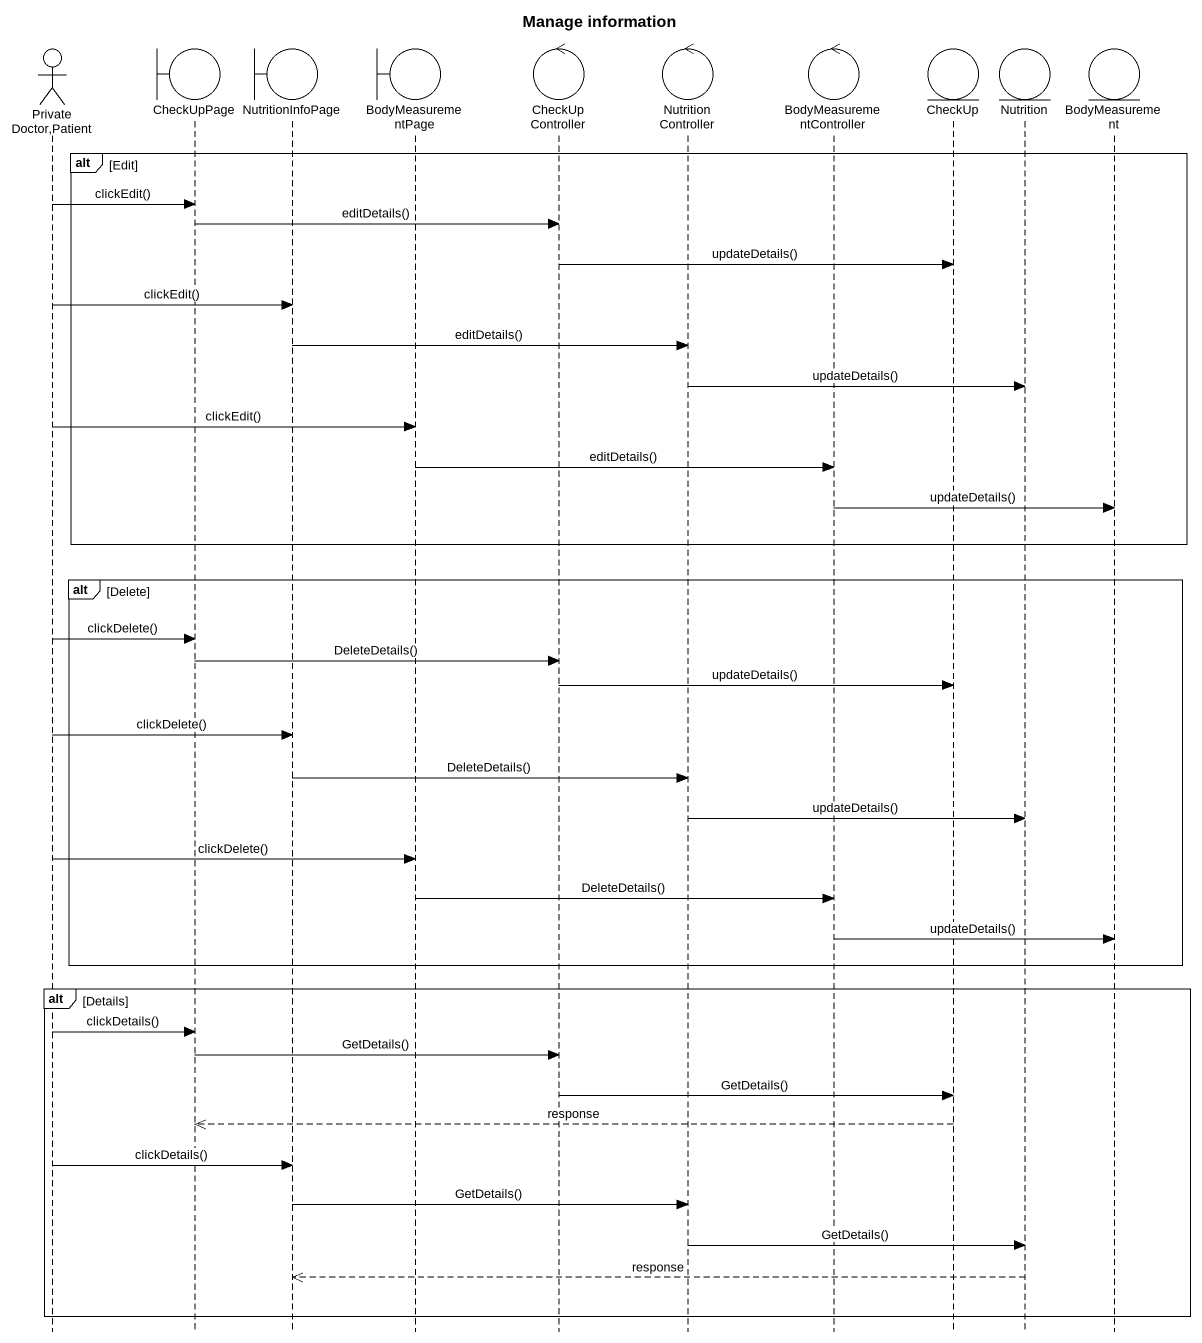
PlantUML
@startuml
title Manage information
hide footbox
actor "Private Doctor,Patient" as Private_Doctor_Patient
boundary CheckUpPage
boundary NutritionInfoPage
boundary BodyMeasurementPage
control CheckUpController
control NutritionController
control BodyMeasurementController
entity CheckUp
entity Nutrition
entity BodyMeasurement

alt Edit
  Private_Doctor_Patient -> CheckUpPage : clickEdit()
  CheckUpPage -> CheckUpController : editDetails()
  CheckUpController -> CheckUp : updateDetails()
  Private_Doctor_Patient -> NutritionInfoPage : clickEdit()
  NutritionInfoPage -> NutritionController : editDetails()
  NutritionController -> Nutrition : updateDetails()
  Private_Doctor_Patient -> BodyMeasurementPage : clickEdit()
  BodyMeasurementPage -> BodyMeasurementController : editDetails()
  BodyMeasurementController -> BodyMeasurement : updateDetails()
end
alt Delete
  Private_Doctor_Patient -> CheckUpPage : clickDelete()
  CheckUpPage -> CheckUpController : DeleteDetails()
  CheckUpController -> CheckUp : updateDetails()
  Private_Doctor_Patient -> NutritionInfoPage : clickDelete()
  NutritionInfoPage -> NutritionController : DeleteDetails()
  NutritionController -> Nutrition : updateDetails()
  Private_Doctor_Patient -> BodyMeasurementPage : clickDelete()
  BodyMeasurementPage -> BodyMeasurementController : DeleteDetails()
  BodyMeasurementController -> BodyMeasurement : updateDetails()
end
alt Details
  Private_Doctor_Patient -> CheckUpPage : clickDetails()
  CheckUpPage -> CheckUpController : GetDetails()
  CheckUpController -> CheckUp : GetDetails()
  CheckUp -->> CheckUpPage : response
  Private_Doctor_Patient -> NutritionInfoPage : clickDetails()
  NutritionInfoPage -> NutritionController : GetDetails()
  NutritionController -> Nutrition : GetDetails()
  Nutrition -->> NutritionInfoPage : response
end
@enduml
